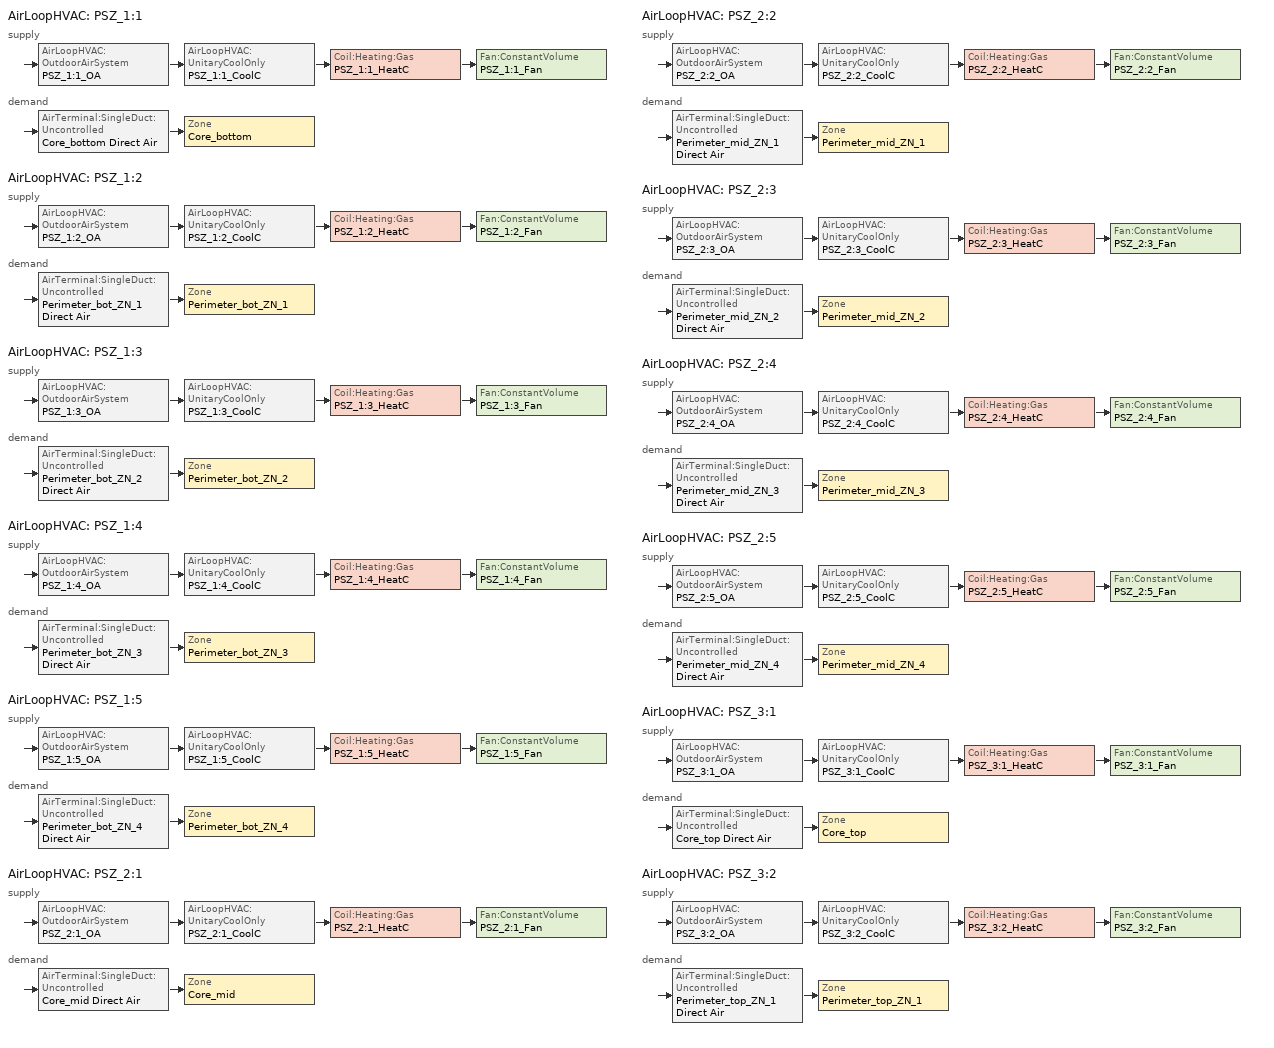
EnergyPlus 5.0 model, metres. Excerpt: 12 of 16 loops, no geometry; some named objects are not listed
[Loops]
AirLoopHVAC 'PSZ_1:1'
 supply: AirLoopHVAC:OutdoorAirSystem 'PSZ_1:1_OA' > AirLoopHVAC:UnitaryCoolOnly 'PSZ_1:1_CoolC' > Coil:Heating:Gas 'PSZ_1:1_HeatC' > Fan:ConstantVolume 'PSZ_1:1_Fan'
 demand: AirTerminal:SingleDuct:Uncontrolled 'Core_bottom Direct Air' > Zone 'Core_bottom'
AirLoopHVAC 'PSZ_1:2'
 supply: AirLoopHVAC:OutdoorAirSystem 'PSZ_1:2_OA' > AirLoopHVAC:UnitaryCoolOnly 'PSZ_1:2_CoolC' > Coil:Heating:Gas 'PSZ_1:2_HeatC' > Fan:ConstantVolume 'PSZ_1:2_Fan'
 demand: AirTerminal:SingleDuct:Uncontrolled 'Perimeter_bot_ZN_1 Direct Air' > Zone 'Perimeter_bot_ZN_1'
AirLoopHVAC 'PSZ_1:3'
 supply: AirLoopHVAC:OutdoorAirSystem 'PSZ_1:3_OA' > AirLoopHVAC:UnitaryCoolOnly 'PSZ_1:3_CoolC' > Coil:Heating:Gas 'PSZ_1:3_HeatC' > Fan:ConstantVolume 'PSZ_1:3_Fan'
 demand: AirTerminal:SingleDuct:Uncontrolled 'Perimeter_bot_ZN_2 Direct Air' > Zone 'Perimeter_bot_ZN_2'
AirLoopHVAC 'PSZ_1:4'
 supply: AirLoopHVAC:OutdoorAirSystem 'PSZ_1:4_OA' > AirLoopHVAC:UnitaryCoolOnly 'PSZ_1:4_CoolC' > Coil:Heating:Gas 'PSZ_1:4_HeatC' > Fan:ConstantVolume 'PSZ_1:4_Fan'
 demand: AirTerminal:SingleDuct:Uncontrolled 'Perimeter_bot_ZN_3 Direct Air' > Zone 'Perimeter_bot_ZN_3'
AirLoopHVAC 'PSZ_1:5'
 supply: AirLoopHVAC:OutdoorAirSystem 'PSZ_1:5_OA' > AirLoopHVAC:UnitaryCoolOnly 'PSZ_1:5_CoolC' > Coil:Heating:Gas 'PSZ_1:5_HeatC' > Fan:ConstantVolume 'PSZ_1:5_Fan'
 demand: AirTerminal:SingleDuct:Uncontrolled 'Perimeter_bot_ZN_4 Direct Air' > Zone 'Perimeter_bot_ZN_4'
AirLoopHVAC 'PSZ_2:1'
 supply: AirLoopHVAC:OutdoorAirSystem 'PSZ_2:1_OA' > AirLoopHVAC:UnitaryCoolOnly 'PSZ_2:1_CoolC' > Coil:Heating:Gas 'PSZ_2:1_HeatC' > Fan:ConstantVolume 'PSZ_2:1_Fan'
 demand: AirTerminal:SingleDuct:Uncontrolled 'Core_mid Direct Air' > Zone 'Core_mid'
AirLoopHVAC 'PSZ_2:2'
 supply: AirLoopHVAC:OutdoorAirSystem 'PSZ_2:2_OA' > AirLoopHVAC:UnitaryCoolOnly 'PSZ_2:2_CoolC' > Coil:Heating:Gas 'PSZ_2:2_HeatC' > Fan:ConstantVolume 'PSZ_2:2_Fan'
 demand: AirTerminal:SingleDuct:Uncontrolled 'Perimeter_mid_ZN_1 Direct Air' > Zone 'Perimeter_mid_ZN_1'
AirLoopHVAC 'PSZ_2:3'
 supply: AirLoopHVAC:OutdoorAirSystem 'PSZ_2:3_OA' > AirLoopHVAC:UnitaryCoolOnly 'PSZ_2:3_CoolC' > Coil:Heating:Gas 'PSZ_2:3_HeatC' > Fan:ConstantVolume 'PSZ_2:3_Fan'
 demand: AirTerminal:SingleDuct:Uncontrolled 'Perimeter_mid_ZN_2 Direct Air' > Zone 'Perimeter_mid_ZN_2'
AirLoopHVAC 'PSZ_2:4'
 supply: AirLoopHVAC:OutdoorAirSystem 'PSZ_2:4_OA' > AirLoopHVAC:UnitaryCoolOnly 'PSZ_2:4_CoolC' > Coil:Heating:Gas 'PSZ_2:4_HeatC' > Fan:ConstantVolume 'PSZ_2:4_Fan'
 demand: AirTerminal:SingleDuct:Uncontrolled 'Perimeter_mid_ZN_3 Direct Air' > Zone 'Perimeter_mid_ZN_3'
AirLoopHVAC 'PSZ_2:5'
 supply: AirLoopHVAC:OutdoorAirSystem 'PSZ_2:5_OA' > AirLoopHVAC:UnitaryCoolOnly 'PSZ_2:5_CoolC' > Coil:Heating:Gas 'PSZ_2:5_HeatC' > Fan:ConstantVolume 'PSZ_2:5_Fan'
 demand: AirTerminal:SingleDuct:Uncontrolled 'Perimeter_mid_ZN_4 Direct Air' > Zone 'Perimeter_mid_ZN_4'
AirLoopHVAC 'PSZ_3:1'
 supply: AirLoopHVAC:OutdoorAirSystem 'PSZ_3:1_OA' > AirLoopHVAC:UnitaryCoolOnly 'PSZ_3:1_CoolC' > Coil:Heating:Gas 'PSZ_3:1_HeatC' > Fan:ConstantVolume 'PSZ_3:1_Fan'
 demand: AirTerminal:SingleDuct:Uncontrolled 'Core_top Direct Air' > Zone 'Core_top'
AirLoopHVAC 'PSZ_3:2'
 supply: AirLoopHVAC:OutdoorAirSystem 'PSZ_3:2_OA' > AirLoopHVAC:UnitaryCoolOnly 'PSZ_3:2_CoolC' > Coil:Heating:Gas 'PSZ_3:2_HeatC' > Fan:ConstantVolume 'PSZ_3:2_Fan'
 demand: AirTerminal:SingleDuct:Uncontrolled 'Perimeter_top_ZN_1 Direct Air' > Zone 'Perimeter_top_ZN_1'
[Fan:ConstantVolume] Availablility Schedule=HVACOperationSchd; Maximum Flow Rate {m3/s}=AUTOSIZE; Motor In Airstream Fraction=1
Name | Fan Efficiency | Pressure Rise {Pa} | Motor Efficiency
PSZ_1:1_Fan; PSZ_3:1_Fan | 0.58175 | 1109.648 | 0.895
PSZ_1:2_Fan; PSZ_1:3_Fan; PSZ_1:4_Fan; PSZ_1:5_Fan; PSZ_2:2_Fan; PSZ_2:3_Fan; PSZ_2:4_Fan; PSZ_2:5_Fan | 0.546 | 622 | 0.84
PSZ_2:1_Fan; PSZ_3:2_Fan | 0.56875 | 622 | 0.875
[Coil:Heating:Gas] Availablility Schedule=ALWAYS_ON; Gas Burner Efficiency=0.78; Nominal Capacity {W}=AUTOSIZE
PSZ_1:1_HeatC; PSZ_1:2_HeatC; PSZ_1:3_HeatC; PSZ_1:4_HeatC; PSZ_1:5_HeatC; PSZ_2:1_HeatC; PSZ_2:2_HeatC; PSZ_2:3_HeatC; PSZ_2:4_HeatC; PSZ_2:5_HeatC; PSZ_3:1_HeatC; PSZ_3:2_HeatC
[Coil:Cooling:DX:TwoSpeed] Availability Schedule=ALWAYS_ON; Rated High Speed Total Cooling Capacity {W}=AUTOSIZE; Rated High Speed Sensible Heat Ratio=AUTOSIZE; Rated High Speed Air Flow Rate {m3/s}=AUTOSIZE; Total Cooling Capacity Function of Temperature Curve=Measured_CoolCStandard10Ton_CapFT; Total Cooling Capacity Function of Flow Fraction Curve=Measured_CoolCStandard10Ton_CapFF; Energy Input Ratio Function of Temperature Curve=Measured_CoolCStandard10Ton_EIRFT; Energy Input Ratio Function of Flow Fraction Curve=Measured_CoolCStandard10Ton_EIRFFF; Part Load Fraction Correlation Curve=No_PLR_Degredation; Rated Low Speed Total Cooling Capacity {W}=AUTOSIZE; Rated Low Speed Sensible Heat Ratio=AUTOSIZE; Rated Low Speed Air Flow Rate {m3/s}=AUTOSIZE; Low Speed Total Cooling Capacity Function of Temperature Curve=Measured_LowSpeedCoolCapLSFT; Low Speed Energy Input Ratio Function of Temperature Curve=Measured_LowSpeedCoolEIRLSFT
Name | Rated High Speed COP | Rated Low Speed COP				Based on measured 13.96 EER without Evap Fan
PSZ_1:1_CoolC DXCoil; PSZ_3:1_CoolC DXCoil | 3.10716 | 3.10716
PSZ_1:2_CoolC DXCoil; PSZ_1:4_CoolC DXCoil; PSZ_1:5_CoolC DXCoil; PSZ_2:2_CoolC DXCoil; PSZ_2:3_CoolC DXCoil; PSZ_2:4_CoolC DXCoil; PSZ_2:5_CoolC DXCoil; PSZ_3:2_CoolC DXCoil | 3.37693 | 3.37693
PSZ_1:3_CoolC DXCoil | 3.38692 | 3.38692
PSZ_2:1_CoolC DXCoil | 3.22706 | 3.22706
[AirTerminal:SingleDuct:Uncontrolled] Availability Schedule=ALWAYS_ON; Maximum Air Flow Rate {m3/s}=AUTOSIZE
Core_bottom Direct Air; Core_mid Direct Air; Core_top Direct Air; Perimeter_bot_ZN_1 Direct Air; Perimeter_bot_ZN_2 Direct Air; Perimeter_bot_ZN_3 Direct Air; Perimeter_bot_ZN_4 Direct Air; Perimeter_mid_ZN_1 Direct Air; Perimeter_mid_ZN_2 Direct Air; Perimeter_mid_ZN_3 Direct Air; Perimeter_mid_ZN_4 Direct Air; Perimeter_top_ZN_1 Direct Air
[Zone equipment]
Core_bottom: Core_bottom Direct Air
Core_mid: Core_mid Direct Air
Core_top: Core_top Direct Air
Perimeter_bot_ZN_1: Perimeter_bot_ZN_1 Direct Air
Perimeter_bot_ZN_2: Perimeter_bot_ZN_2 Direct Air
Perimeter_bot_ZN_3: Perimeter_bot_ZN_3 Direct Air
Perimeter_bot_ZN_4: Perimeter_bot_ZN_4 Direct Air
Perimeter_mid_ZN_1: Perimeter_mid_ZN_1 Direct Air
Perimeter_mid_ZN_2: Perimeter_mid_ZN_2 Direct Air
Perimeter_mid_ZN_3: Perimeter_mid_ZN_3 Direct Air
Perimeter_mid_ZN_4: Perimeter_mid_ZN_4 Direct Air
Perimeter_top_ZN_1: Perimeter_top_ZN_1 Direct Air
[Sizing:Zone] Zone Cooling Design Supply Air Temperature {C}=12.8; Zone Heating Design Supply Air Temperature {C}=40; Zone Cooling Design Supply Air Humidity Ratio {kg-H20/kg-air}=0.0085; Zone Heating Design Supply Air Humidity Ratio {kg-H20/kg-air}=0.008; Outdoor Air Method=Flow/Person; Outside Air Flow per Person {(m3/s)/person}=0.0125; Cooling Design Air Flow Method {Flow/Zone | DesignDay | DesignDayWithLimit}=DesignDay; Heating Design Air Flow Method {Flow/Zone | DesignDay}=DesignDay
Core_bottom; Core_mid; Core_top; Perimeter_bot_ZN_1; Perimeter_bot_ZN_2; Perimeter_bot_ZN_3; Perimeter_bot_ZN_4; Perimeter_mid_ZN_1; Perimeter_mid_ZN_2; Perimeter_mid_ZN_3; Perimeter_mid_ZN_4; Perimeter_top_ZN_1
[ZoneControl:Thermostat] Control Type Schedule=Dual Zone Control Type Sched; Control 1=MdOff DualSPSched
Name | Zone
Core_bottom Thermostat | Core_bottom
Core_mid Thermostat | Core_mid
Core_top Thermostat | Core_top
Perimeter_bot_ZN_1 Thermostat | Perimeter_bot_ZN_1
Perimeter_bot_ZN_2 Thermostat | Perimeter_bot_ZN_2
Perimeter_bot_ZN_3 Thermostat | Perimeter_bot_ZN_3
Perimeter_bot_ZN_4 Thermostat | Perimeter_bot_ZN_4
Perimeter_mid_ZN_1 Thermostat | Perimeter_mid_ZN_1
Perimeter_mid_ZN_2 Thermostat | Perimeter_mid_ZN_2
Perimeter_mid_ZN_3 Thermostat | Perimeter_mid_ZN_3
Perimeter_mid_ZN_4 Thermostat | Perimeter_mid_ZN_4
Perimeter_top_ZN_1 Thermostat | Perimeter_top_ZN_1
[ThermostatSetpoint:DualSetpoint]
MdOff DualSPSched: Heating Setpoint Temperature Schedule=HTGSETP_SCH; Cooling Setpoint Temperature Schedule=CLGSETP_SCH
[SetpointManager:SingleZone:Reheat] Control Variable=Temperature; Minimum Supply Air Temperature C=10; Maximum Supply Air Temperature C=50
Name | Control Zone | Setpoint Node or NodeList
SupAirTemp MngrCore_bottom | Core_bottom | PSZ_1:1 Supply Equipment Outlet Node
SupAirTemp MngrCore_mid | Core_mid | PSZ_2:1 Supply Equipment Outlet Node
SupAirTemp MngrCore_top | Core_top | PSZ_3:1 Supply Equipment Outlet Node
SupAirTemp MngrPerimeter_bot_ZN_1 | Perimeter_bot_ZN_1 | PSZ_1:2 Supply Equipment Outlet Node
SupAirTemp MngrPerimeter_bot_ZN_2 | Perimeter_bot_ZN_2 | PSZ_1:3 Supply Equipment Outlet Node
SupAirTemp MngrPerimeter_bot_ZN_3 | Perimeter_bot_ZN_3 | PSZ_1:4 Supply Equipment Outlet Node
SupAirTemp MngrPerimeter_bot_ZN_4 | Perimeter_bot_ZN_4 | PSZ_1:5 Supply Equipment Outlet Node
SupAirTemp MngrPerimeter_mid_ZN_1 | Perimeter_mid_ZN_1 | PSZ_2:2 Supply Equipment Outlet Node
SupAirTemp MngrPerimeter_mid_ZN_2 | Perimeter_mid_ZN_2 | PSZ_2:3 Supply Equipment Outlet Node
SupAirTemp MngrPerimeter_mid_ZN_3 | Perimeter_mid_ZN_3 | PSZ_2:4 Supply Equipment Outlet Node
SupAirTemp MngrPerimeter_mid_ZN_4 | Perimeter_mid_ZN_4 | PSZ_2:5 Supply Equipment Outlet Node
SupAirTemp MngrPerimeter_top_ZN_1 | Perimeter_top_ZN_1 | PSZ_3:2 Supply Equipment Outlet Node
[Sizing:System] Type Of Load To Size On=Sensible; Design Outdoor Air Flow Rate {m3/s}=AUTOSIZE; Minimum System Air Flow Ratio=1; Preheat Design Temperature {C}=7; Preheat Design Humidity Ratio {kg-H2O/kg-air}=0.008; Precool Design Temperature {C}=12.8; Precool Design Humidity Ratio {kg-H2O/kg-air}=0.008; Central Cooling Design Supply Air Temperature {C}=12.8; Central Heating Design Supply Air Temperature {C}=40; Sizing Option {Coincident | NonCoincident}=NonCoincident; 100% Outdoor Air in Cooling {Yes | No}=No; 100% Outdoor Air in Heating {Yes | No}=No; Central Cooling Design Supply Air Humidity Ratio {kg-H2O/kg-air}=0.0085; Central Heating Design Supply Air Humidity Ratio {kg-H2O/kg-air}=0.008; Cooling Design Air Flow Method=DesignDay; Heating Design Air Flow Method=DesignDay
PSZ_1:1; PSZ_1:2; PSZ_1:3; PSZ_1:4; PSZ_1:5; PSZ_2:1; PSZ_2:2; PSZ_2:3; PSZ_2:4; PSZ_2:5; PSZ_3:1; PSZ_3:2
[Controller:OutdoorAir] Minimum Outdoor Air Flow Rate {m3/s}=AUTOSIZE; Maximum Outdoor Air Flow Rate {m3/s}=AUTOSIZE; Economizer Control Action Type=ModulateFlow; Economizer Maximum Limit Dry-Bulb Temperature {C}=28; Economizer Maximum Limit Enthalpy {J/kg}=64000; Economizer Minimum Limit Dry-Bulb Temperature {C}=-100; Lockout Type=NoLockout; Minimum Limit Type=FixedMinimum; Minimum Outdoor Air Schedule=MinOA_MotorizedDamper_Sched
Name | Economizer Control Type
PSZ_1:1_OA_Controller; PSZ_2:1_OA_Controller; PSZ_3:1_OA_Controller | DifferentialDryBulb
PSZ_1:2_OA_Controller; PSZ_1:3_OA_Controller; PSZ_1:4_OA_Controller; PSZ_1:5_OA_Controller; PSZ_2:2_OA_Controller; PSZ_2:3_OA_Controller; PSZ_2:4_OA_Controller; PSZ_2:5_OA_Controller; PSZ_3:2_OA_Controller | NoEconomizer
[AirLoopHVAC] Design Supply Air Flow Rate {m3/s}=AUTOSIZE
PSZ_1:1; PSZ_1:2; PSZ_1:3; PSZ_1:4; PSZ_1:5; PSZ_2:1; PSZ_2:2; PSZ_2:3; PSZ_2:4; PSZ_2:5; PSZ_3:1; PSZ_3:2
[AirLoopHVAC:UnitaryCoolOnly] Availablility Schedule=ALWAYS_ON
Name | Cooling Coil
PSZ_1:1_CoolC | PSZ_1:1_CoolC DXCoil
PSZ_1:2_CoolC | PSZ_1:2_CoolC DXCoil
PSZ_1:3_CoolC | PSZ_1:3_CoolC DXCoil
PSZ_1:4_CoolC | PSZ_1:4_CoolC DXCoil
PSZ_1:5_CoolC | PSZ_1:5_CoolC DXCoil
PSZ_2:1_CoolC | PSZ_2:1_CoolC DXCoil
PSZ_2:2_CoolC | PSZ_2:2_CoolC DXCoil
PSZ_2:3_CoolC | PSZ_2:3_CoolC DXCoil
PSZ_2:4_CoolC | PSZ_2:4_CoolC DXCoil
PSZ_2:5_CoolC | PSZ_2:5_CoolC DXCoil
PSZ_3:1_CoolC | PSZ_3:1_CoolC DXCoil
PSZ_3:2_CoolC | PSZ_3:2_CoolC DXCoil
[SetpointManager:MixedAir]
Name | Control Variable {Temperature} | Control Variable | Setpoint Node or NodeList
PSZ_1:1_CoolC SAT Manager; PSZ_1:2_CoolC SAT Manager; PSZ_1:3_CoolC SAT Manager; PSZ_1:4_CoolC SAT Manager; PSZ_1:5_CoolC SAT Manager; PSZ_2:1_CoolC SAT Manager; PSZ_2:2_CoolC SAT Manager; PSZ_2:3_CoolC SAT Manager; PSZ_2:4_CoolC SAT Manager; PSZ_2:5_CoolC SAT Manager; PSZ_3:1_CoolC SAT Manager; PSZ_3:2_CoolC SAT Manager | Temperature
PSZ_1:1_HeatC MixedAir Manager |  | Temperature | PSZ_1:1_HeatC-PSZ_1:1_FanNode
PSZ_1:1_OAMixed Air Temp Manager |  | Temperature | PSZ_1:1_OA-PSZ_1:1_CoolCNode
PSZ_1:2_HeatC MixedAir Manager |  | Temperature | PSZ_1:2_HeatC-PSZ_1:2_FanNode
PSZ_1:2_OAMixed Air Temp Manager |  | Temperature | PSZ_1:2_OA-PSZ_1:2_CoolCNode
PSZ_1:3_HeatC MixedAir Manager |  | Temperature | PSZ_1:3_HeatC-PSZ_1:3_FanNode
PSZ_1:3_OAMixed Air Temp Manager |  | Temperature | PSZ_1:3_OA-PSZ_1:3_CoolCNode
PSZ_1:4_HeatC MixedAir Manager |  | Temperature | PSZ_1:4_HeatC-PSZ_1:4_FanNode
PSZ_1:4_OAMixed Air Temp Manager |  | Temperature | PSZ_1:4_OA-PSZ_1:4_CoolCNode
PSZ_1:5_HeatC MixedAir Manager |  | Temperature | PSZ_1:5_HeatC-PSZ_1:5_FanNode
PSZ_1:5_OAMixed Air Temp Manager |  | Temperature | PSZ_1:5_OA-PSZ_1:5_CoolCNode
PSZ_2:1_HeatC MixedAir Manager |  | Temperature | PSZ_2:1_HeatC-PSZ_2:1_FanNode
PSZ_2:1_OAMixed Air Temp Manager |  | Temperature | PSZ_2:1_OA-PSZ_2:1_CoolCNode
PSZ_2:2_HeatC MixedAir Manager |  | Temperature | PSZ_2:2_HeatC-PSZ_2:2_FanNode
PSZ_2:2_OAMixed Air Temp Manager |  | Temperature | PSZ_2:2_OA-PSZ_2:2_CoolCNode
PSZ_2:3_HeatC MixedAir Manager |  | Temperature | PSZ_2:3_HeatC-PSZ_2:3_FanNode
PSZ_2:3_OAMixed Air Temp Manager |  | Temperature | PSZ_2:3_OA-PSZ_2:3_CoolCNode
PSZ_2:4_HeatC MixedAir Manager |  | Temperature | PSZ_2:4_HeatC-PSZ_2:4_FanNode
PSZ_2:4_OAMixed Air Temp Manager |  | Temperature | PSZ_2:4_OA-PSZ_2:4_CoolCNode
PSZ_2:5_HeatC MixedAir Manager |  | Temperature | PSZ_2:5_HeatC-PSZ_2:5_FanNode
PSZ_2:5_OAMixed Air Temp Manager |  | Temperature | PSZ_2:5_OA-PSZ_2:5_CoolCNode
PSZ_3:1_HeatC MixedAir Manager |  | Temperature | PSZ_3:1_HeatC-PSZ_3:1_FanNode
PSZ_3:1_OAMixed Air Temp Manager |  | Temperature | PSZ_3:1_OA-PSZ_3:1_CoolCNode
PSZ_3:2_HeatC MixedAir Manager |  | Temperature | PSZ_3:2_HeatC-PSZ_3:2_FanNode
PSZ_3:2_OAMixed Air Temp Manager |  | Temperature | PSZ_3:2_OA-PSZ_3:2_CoolCNode
[UtilityCost:Charge:Simple] Season=Annual
Name | Charge Variable | Tariff | Source Variable | Category Variable | Cost per Unit Value or Variable
 | PurchPowerTrackerAdjustEnergyCharge | PSI_CS_CommercialElectricService | totalEnergy | EnergyCharges | 0.000034
 | MidwestISOAdjustEnergyCharge | PSI_CS_CommercialElectricService | totalEnergy | EnergyCharges | -0.000203
 | CleanCoalRiderEnergyCharge | PSI_CS_CommercialElectricService | totalEnergy | EnergyCharges | 0.000807
 | TaxofeightPercent | PSI_CS_CommercialElectricService | SubTotal | Taxes | 0.08
 | MonthlyRateGasCharge | IN_EIAMonthlyRateGas | totalEnergy | EnergyCharges | IN_MonthlyGasRates
 | TaxofEightPercent | IN_EIAMonthlyRateGas | SubTotal | Taxes | 0.08
[UtilityCost:Qualify] Variable=TotalDemand; Threshold Value or Variable=75; Season=Annual; Threshold Test=Count
Name | Tariff | Qualify Type | Number of Months
MinDemand75kw | PSI_LLF_LowLoadFactorService | Minimum | 12
MaxDemand75kw | PSI_CS_CommercialElectricService | Maximum | 1
[UtilityCost:Variable]
IN_MonthlyGasRates: Tariff=IN_EIAMonthlyRateGas; Variable Type=Currency; January Value=8.22; February Value=7.51; March Value=8.97; April Value=9.01; May Value=9.16; June Value=10.44; July Value=10.32; August Value=10.13; September Value=9.2; October Value=8.18; November Value=7.83; December Value=7.63
[Schedule:Compact]
ALWAYS_ON: Through: 12/31, For: AllDays, Until: 24:00, 1
Dual Zone Control Type Sched: Through: 12/31, For: AllDays, Until: 24:00, 4
CLGSETP_SCH: Through: 12/31, For: Weekdays SummerDesignDay, Until: 06:00, 26.7, Until: 22:00, 24, Until: 24:00, 26.7, For: Saturday, Until: 06:00, 26.7, Until: 18:00, 24, Until: 24:00, 26.7, For WinterDesignDay, Until: 24:00, 26.7, For: AllOtherDays, Until: 24:00, 26.7
HTGSETP_SCH: Through: 12/31, For: Weekdays, Until: 06:00, 15.6, Until: 22:00, 21, Until: 24:00, 15.6, For SummerDesignDay, Until: 24:00, 15.6, For: Saturday, Until: 06:00, 15.6, Until: 18:00, 21, Until: 24:00, 15.6, For: WinterDesignDay, Until: 24:00, 21, For: AllOtherDays, Until: 24:00, 15.6
HVACOperationSchd: Through: 12/31, For: Weekdays SummerDesignDay, Until: 06:00, 0, Until: 22:00, 1, Until: 24:00, 0, For: Saturday WinterDesignDay, Until: 06:00, 0, Until: 18:00, 1, Until: 24:00, 0, For: AllOtherDays, Until: 24:00, 0
MinOA_MotorizedDamper_Sched: Through: 12/31, For: Weekdays SummerDesignDay, Until: 07:00, 0, Until: 22:00, 1, Until: 24:00, 0, For: Saturday WinterDesignDay, Until: 07:00, 0, Until: 18:00, 1, Until: 24:00, 0, For: AllOtherDays, Until: 24:00, 0
[Curve:Biquadratic] Minimum Value of wb 	[52°F = 20% extrapolation (~5°F) below 57°F lowest measurement]=11.1; Maximum Value of wb  [85°F = 20% extrapolation (~5°F) above 80°F highest measurement]=29.4; Minimum Value of edb [50°F = 20% extrapolation (~10°F) below 60°F lowest measurement]=10; Maximum Value of edb	[122.5°F = 20% extrapolation (~10°F) above 112.5°F highest measurement]=50.3
Name | Coefficient1 Constant | Coefficient2 wb | Coefficient3 wb**2 | Coefficient4 edb | Coefficient5 edb**2 | Coefficient6 wb*edb
Measured_LowSpeedCoolCapLSFT | 0.4136 | 0.03105 | 0 | 0.006952 | -0.0002128 | 0
Measured_CoolCStandard10Ton_CapFT | 0.52357 | 0.03478 | 0 | -0.001915 | -0.00010838 | 0
Measured_LowSpeedCoolEIRLSFT | 1.1389 | -0.04518 | 0.0014298 | 0.006044 | 0.0006745 | -0.0012325
Measured_CoolCStandard10Ton_EIRFT | 0.9847 | -0.04285 | 0.0013562 | 0.009934 | 0.0006398 | -0.001169
[Curve:Quadratic]
Name | Coefficient1 Constant | Coefficient2 ff | Coefficient3 ff**2 | Minimum Value of ff [0.776 = 10% extrapolation of 300 cfm/ton / 370 cfm/ton (ARI)] | Maximum Value of ff [1.197 = 10% extrapolation of 430 cfm/ton / 370 cfm/ton (ARI)] | Coefficient2 x | Coefficient3 x**2 | Minimum Value of x | Maximum Value of x
Measured_CoolCStandard10Ton_CapFF | 0.7685 | 0.2315 | 0 | 0.776 | 1.197
Measured_CoolCStandard10Ton_EIRFFF | 1.192 | -0.1917 | 0 | 0.776 | 1.197
No_PLR_Degredation | 1 |  |  |  |  | 0 | 0 | 0 | 1
